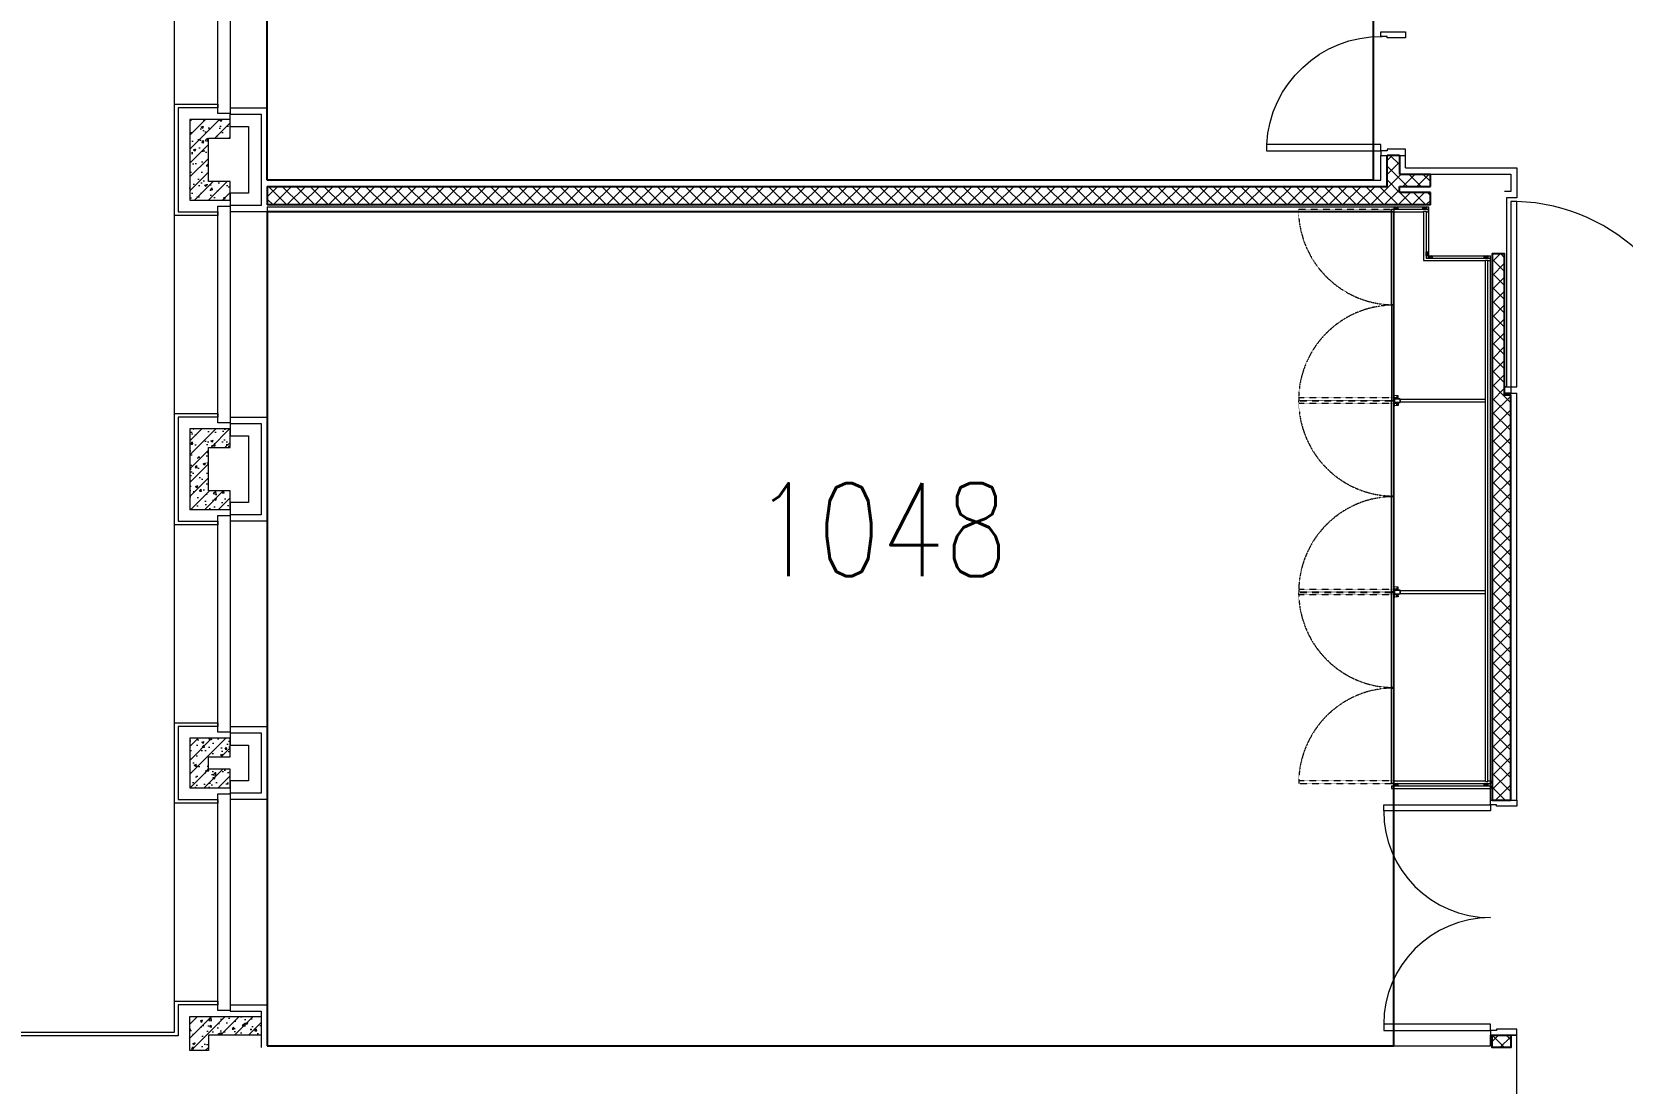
# Model space of a CAD drawing. Header units: inches. Extents: x 13084 to 220150, y 6494 to 167180.
# Drawn here: x 96513 to 109365, y 126667 to 135165 of the extents above; entities that cross this region are included whole.
import ezdxf
from ezdxf.enums import TextEntityAlignment as Align

# ---------------------------------------------------------------- set-up
doc = ezdxf.new("R2010")
doc.units = ezdxf.units.IN
doc.header["$MEASUREMENT"] = 0
doc.linetypes.add('Ground Floor$0$HIDDEN2', pattern=[0.1875, 0.125, -0.0625])
for name, color, linetype, lineweight in [('Ground Floor$0$A-G250-G-Walls-Low-Level', 8, 'Continuous', 15), ('Ground Floor$0$A-G250-G-Walls-Precast-Concrete', 7, 'Continuous', 15), ('Ground Floor$0$A-G250-M-Walls-Blockwork', 7, 'Continuous', 25), ('Ground Floor$0$A-G252-H-Internal-Walls', 251, 'Continuous', 9), ('Ground Floor$0$A-G262-H-Precast-Panel', 251, 'Continuous', 5), ('Ground Floor$0$A-G312-M-Wall-Cladding-Panel', 7, 'Continuous', 9), ('Ground Floor$0$A-G312-M-Wall-Finish-Plaster', 7, 'Continuous', 15), ('Ground Floor$0$A-G321-M-Window', 251, 'Continuous', 9), ('Ground Floor$0$A-G322-M-Door', 251, 'Continuous', 15), ('Ground Floor$0$A-G4-M-Furniture-Built-In', 251, 'Continuous', 9), ('Ground Floor$0$Z-Z001-S-Room-Name-Identification-250', 7, 'Continuous', 15)]:
    doc.layers.add(name, color=color, linetype=linetype, lineweight=lineweight)
doc.styles.add('Ground Floor$0$Tag-RomanS', font='romans.shx', dxfattribs={"width": 0.8})
pattern_1 = [(45, (31615.24, 164129.57), (-56.1266, 56.1266), []), (135, (31615.24, 164129.57), (-56.1266, -56.1266), [])]
pattern_2 = [(50, (31615.24, 164129.57), (182.18467, -15.9391), [19.05, -209.55]), (355, (31615.24, 164129.57), (-35.24283, 191.05664), [15.24, -167.64]), (100.451, (31630.42, 164128.24), (146.9425, 175.1167), [16.19, -178.09]), (46.1842, (31615.24, 164180.37), (271.07904, -42.0423), [28.575, -314.325]), (96.6356, (31637.83, 164176.87), (237.4042, 247.4256), [24.285, -267.135]), (351.184, (31615.24, 164180.37), (237.4046, 247.4251), [22.86, -251.46]), (21, (31640.64, 164167.67), (151.61488, -102.26552), [19.05, -209.55]), (326, (31640.64, 164167.67), (61.80203, 184.18797), [15.24, -167.64]), (71.4514, (31653.27, 164159.15), (213.4165, 81.92286), [16.19, -178.09]), (37.5, (31615.24, 164129.57), (3.088603, 84.55504), [0, -165.608, 0, -170.18, 0, -168.275]), (7.5, (31615.24, 164129.57), (66.81966, 100.18057), [0, -97.028, 0, -161.798, 0, -64.135]), (327.5, (31558.6, 164129.57), (135.590595, -5.728744), [0, -63.5, 0, -198.12, 0, -262.89]), (317.5, (31533.2, 164129.57), (148.12918, 25.4265), [0, -82.55, 0, -131.572, 0, -186.69])]
pattern_3 = [(45, (31615.24, 164129.57), (-56.1266, 56.1266), [])]

# ---------------------------------------------------------------- blocks, each defined once
blk = doc.blocks.new('Ground Floor$0$d1q')
at = {"layer": 'Ground Floor$0$A-G322-M-Door', "elevation": 0}
for points in [[(-215, 1812), (-1077, 1812), (-1077, 1862), (-215, 1862)], [(-165, 1850), (-165, 1862), (-215, 1862), (-215, 1900), (0, 1900), (0, 1850)], [(-215, 88), (-1077, 88), (-1077, 38), (-215, 38)], [(-165, 50), (-165, 38), (-215, 38), (-215, 0), (0, 0), (0, 50)]]:
    blk.add_lwpolyline(points, close=True, dxfattribs=at)
at = {"layer": 'Ground Floor$0$A-G322-M-Door'}
for centre, start, end in [((-215, 1812), 180, 270), ((-215, 88), 90, 180)]:
    blk.add_arc(centre, 862, start, end, dxfattribs=at)
blk = doc.blocks.new('Ground Floor$0$tag-roomname')
at = {"lineweight": 18, "ltscale": 0.01, "style": 'Ground Floor$0$Tag-RomanS', "width": 0.8}
blk.add_attdef('ROOM_NO_2', text='', height=3, dxfattribs=at).set_placement((0, 1.612), align=Align.MIDDLE_CENTER)
at = {"linetype": 'ByBlock', "lineweight": 13, "ltscale": 0.01, "style": 'Ground Floor$0$Tag-RomanS', "width": 0.8, "flags": 1}
for tag, p in [('ROOM_NAME_1', (0, -2.288)), ('AREA', (0, -5.744))]:
    blk.add_attdef(tag, text='', height=2.8, dxfattribs=at).set_placement(p, align=Align.MIDDLE_CENTER)
blk = doc.blocks.new('Ground Floor$0$Door11-fire doors-recessed-2')
at = {"layer": 'Ground Floor$0$A-G322-M-Door', "elevation": 0}
blk.add_lwpolyline([(50, 50), (100, 50), (100, 1549), (50, 1550)], close=True, dxfattribs=at)
at = {"layer": 'Ground Floor$0$A-G322-M-Door'}
for points in [[(3050, 50), (3000, 50), (2999, 1549), (3049, 1550)], [(0, 50), (50, 50), (50, 0), (0, 0)], [(3100, 50), (3050, 50), (3050, 0), (3100, 0)]]:
    blk.add_lwpolyline(points, close=True, dxfattribs=at)
for centre, start, end in [((59, 58, 0), 359.7075, 88.4765), ((3041, 58, 0), 91.5471, 180.3097)]:
    blk.add_arc(centre, 1491, start, end, dxfattribs=at)
blk = doc.blocks.new('Ground Floor$0$A$C647553F4')
for p, q in [((2, 0), (0, 0)), ((2, -21), (2, 0)), ((2, -21), (0, -21)), ((17, -8), (2, -8)), ((17, -13), (2, -13)), ((5, -36), (30, -36)), ((5, -39), (5, -36)), ((10, -13), (8, -36)), ((11, -3), (11, -8)), ((11, -3), (24, -3)), ((13, -5), (21, -5)), ((13, -8), (13, -5)), ((13, -15), (13, -13)), ((21, -15), (13, -15)), ((21, -5), (21, -15)), ((24, -3), (27, -36)), ((30, -39), (30, -36))]:
    blk.add_line(p, q)
at = {"elevation": 0}
blk.add_lwpolyline([(5, -36), (30, -36), (30, -39), (5, -39)], close=True, dxfattribs=at)
blk.add_circle((17, -10), 2.46)
blk = doc.blocks.new('Ground Floor$0$A$C05DB4EB2')
h = blk.add_hatch(color=256)
h.paths.add_polyline_path([(-13, -48), (13, -48), (13, -2), (-13, -2)], flags=16)
h.paths.add_polyline_path([(-15, -50), (15, -50), (15, 0), (-15, 0)])
for points in [[(-15, -50), (15, -50), (15, 0), (-15, 0)], [(-13, -48), (13, -48), (13, -2), (-13, -2)]]:
    blk.add_lwpolyline(points, close=True)
blk = doc.blocks.new('Ground Floor$0$d1000-200')
at = {"layer": 'Ground Floor$0$A-G322-M-Door'}
for points in [[(-88, 1124), (-38, 1124), (-38, 200), (-88, 200)], [(-950, 150), (-962, 150), (-962, 200), (-1000, 200), (-1000, 0), (-950, 0)], [(-50, 150), (-38, 150), (-38, 200), (0, 200), (0, 0), (-50, 0)]]:
    blk.add_lwpolyline(points, close=True, dxfattribs=at)
blk.add_arc((-38, 200), 924, 93.1044, 180.6141, dxfattribs=at)

msp = doc.modelspace()

# ---------------------------------------------------------------- hatches: boundary and pattern name
at = {"layer": 'Ground Floor$0$A-G252-H-Internal-Walls'}
h = msp.add_hatch(dxfattribs=at)
h.set_pattern_fill('ANSI37', color=256, scale=25, style=0)
h.set_pattern_definition(pattern_1)
h.paths.add_polyline_path([(106690, 133915), (98415, 133915), (98415, 133765), (107815, 133765), (107815, 133865), (107565, 133865), (107565, 133915), (107815, 133915), (107815, 134015), (107565, 134015), (107565, 134165), (107465, 134165), (107465, 133915)])
h = msp.add_hatch(dxfattribs=at)
h.set_pattern_fill('ANSI37', color=256, scale=25, style=0)
h.set_pattern_definition([(45, (31600.226, 164129.57), (-56.1266, 56.1266), []), (135, (31600.226, 164129.57), (-56.1266, -56.1266), [])])
h.paths.add_polyline_path([(108465, 128955), (108465, 132229), (108415, 132229), (108415, 133370), (108315, 133370), (108315, 128955)])
at = {"layer": 'Ground Floor$0$A-G252-H-Internal-Walls', "ltscale": 0.02}
h = msp.add_hatch(dxfattribs=at)
h.set_pattern_fill('ANSI37', color=256, scale=25, style=0)
h.set_pattern_definition(pattern_1)
h.paths.add_polyline_path([(108465, 127055), (108315, 127055), (108315, 126955), (108440, 126955), (108465, 126955)])
at = {"layer": 'Ground Floor$0$A-G262-H-Precast-Panel'}
h = msp.add_hatch(dxfattribs=at)
h.set_pattern_fill('AR-CONC', color=256, style=0)
h.set_pattern_definition(pattern_2)
h.paths.add_polyline_path([(98115, 134455), (97790, 134455), (97790, 133805), (98115, 133805), (98115, 133955), (97940, 133955), (97940, 134305), (98115, 134305)])
h = msp.add_hatch(dxfattribs=at)
h.set_pattern_fill('ANSI31', color=256, scale=25, style=0)
h.set_pattern_definition(pattern_3)
h.paths.add_polyline_path([(98115, 134455), (97790, 134455), (97790, 133805), (98115, 133805), (98115, 133955), (97940, 133955), (97940, 134305), (98115, 134305)])
h = msp.add_hatch(dxfattribs=at)
h.set_pattern_fill('AR-CONC', color=256, style=0)
h.set_pattern_definition(pattern_2)
h.paths.add_polyline_path([(98115, 131955), (97790, 131955), (97790, 131305), (98115, 131305), (98115, 131455), (97940, 131455), (97940, 131805), (98115, 131805)])
h = msp.add_hatch(dxfattribs=at)
h.set_pattern_fill('ANSI31', color=256, scale=25, style=0)
h.set_pattern_definition(pattern_3)
h.paths.add_polyline_path([(98115, 131955), (97790, 131955), (97790, 131305), (98115, 131305), (98115, 131455), (97940, 131455), (97940, 131805), (98115, 131805)])
h = msp.add_hatch(dxfattribs=at)
h.set_pattern_fill('AR-CONC', color=256, style=0)
h.set_pattern_definition(pattern_2)
h.paths.add_polyline_path([(98115, 129455), (97790, 129455), (97790, 129055), (98115, 129055), (98115, 129205), (97940, 129205), (97940, 129305), (98115, 129305)])
h = msp.add_hatch(dxfattribs=at)
h.set_pattern_fill('ANSI31', color=256, scale=25, style=0)
h.set_pattern_definition(pattern_3)
h.paths.add_polyline_path([(98115, 129455), (97790, 129455), (97790, 129055), (98115, 129055), (98115, 129205), (97940, 129205), (97940, 129305), (98115, 129305)])
h = msp.add_hatch(dxfattribs=at)
h.set_pattern_fill('AR-CONC', color=256, style=0)
h.set_pattern_definition(pattern_2)
h.paths.add_polyline_path([(98365, 127055), (97940, 127055), (97940, 126930), (97790, 126930), (97790, 127205), (98365, 127205)])
h = msp.add_hatch(dxfattribs=at)
h.set_pattern_fill('ANSI31', color=256, scale=25, style=0)
h.set_pattern_definition(pattern_3)
h.paths.add_polyline_path([(98365, 127055), (97940, 127055), (97940, 126930), (97790, 126930), (97790, 127205), (98365, 127205)])

# ---------------------------------------------------------------- linework, layer by layer
for points in [[(98415, 133965), (98415, 141580), (102356, 141580), (102356, 142925), (107353, 142925), (107353, 133965)], [(98415, 126970), (107520, 126970), (107520, 133710), (98415, 133710)]]:
    msp.add_lwpolyline(points, close=True)
at = {"layer": 'Ground Floor$0$A-G250-G-Walls-Low-Level'}
for p, q in [((97665, 134580), (97665, 136180)), ((98415, 136210), (98415, 134550)), ((97665, 132080), (97665, 133680)), ((98415, 133710), (98415, 132050)), ((97665, 129580), (97665, 131180)), ((98415, 131210), (98415, 129550)), ((97665, 127330), (97665, 128930)), ((98415, 128960), (98415, 127300))]:
    msp.add_line(p, q, dxfattribs=at)
at = {"layer": 'Ground Floor$0$A-G250-G-Walls-Precast-Concrete'}
for points in [[(98115, 134455), (97790, 134455), (97790, 133805), (98115, 133805), (98115, 133955), (97940, 133955), (97940, 134305), (98115, 134305), (98115, 134455)], [(98115, 131955), (97790, 131955), (97790, 131305), (98115, 131305), (98115, 131455), (97940, 131455), (97940, 131805), (98115, 131805), (98115, 131955)], [(98115, 129455), (97790, 129455), (97790, 129055), (98115, 129055), (98115, 129205), (97940, 129205), (97940, 129305), (98115, 129305), (98115, 129455)], [(98365, 127055), (97940, 127055), (97940, 126930), (97790, 126930), (97790, 127205), (98365, 127205), (98365, 127055)]]:
    msp.add_lwpolyline(points, dxfattribs=at)
at = {"layer": 'Ground Floor$0$A-G250-M-Walls-Blockwork'}
for p, q in [((107465, 133915), (107465, 134165)), ((107565, 134165), (107465, 134165)), ((107565, 134165), (107565, 134015)), ((107565, 134015), (107815, 134015, 0)), ((107815, 133915, 0), (107815, 134015, 0)), ((98415, 133915), (107465, 133915)), ((106690, 133915), (107465, 133915, 0)), ((107565, 133915, 0), (107815, 133915, 0)), ((107565, 133865, 0), (107565, 133915, 0)), ((107815, 133865), (107565, 133865)), ((107815, 133765), (107815, 133865, 0)), ((107815, 133765), (98415, 133765))]:
    msp.add_line(p, q, dxfattribs=at)
for points in [[(98415, 133915), (98415, 133765)], [(108465, 128955), (108465, 132229), (108415, 132229), (108415, 133370), (108315, 133370), (108315, 128955), (108465, 128955)]]:
    msp.add_lwpolyline(points, dxfattribs=at)
at = {"layer": 'Ground Floor$0$A-G250-M-Walls-Blockwork', "elevation": 0}
msp.add_lwpolyline([(108465, 127055), (108465, 126955), (108315, 126955), (108315, 127055)], close=True, dxfattribs=at)
at = {"layer": 'Ground Floor$0$A-G312-M-Wall-Cladding-Panel'}
for points in [[(98015, 134550), (97695, 134550), (97695, 133710), (98015, 133710), (98015, 133680), (97665, 133680), (97665, 134580), (98015, 134580)], [(98015, 132050), (97695, 132050), (97695, 131210), (98015, 131210), (98015, 131180), (97665, 131180), (97665, 132080), (98015, 132080)], [(98015, 129550), (97695, 129550), (97695, 128960), (98015, 128960), (98015, 128930), (97665, 128930), (97665, 129580), (98015, 129580)], [(98015, 127300), (97695, 127300), (97695, 127050), (95595, 127050), (95595, 126730), (95565, 126730), (95565, 127080), (97665, 127080), (97665, 127330), (98015, 127330)]]:
    msp.add_lwpolyline(points, close=True, dxfattribs=at)
at = {"layer": 'Ground Floor$0$A-G312-M-Wall-Finish-Plaster'}
for p, q in [((98115, 134505), (98115, 134500)), ((98115, 134400), (98115, 134505)), ((107415, 134165), (107465, 134165)), ((107615, 134065, 0), (107615, 134165, 0)), ((107615, 134065, 0), (108515, 134065, 0)), ((108515, 134065, 0), (108515, 133824, 0)), ((107815, 134015, 0), (108465, 134015, 0)), ((108465, 134015, 0), (108465, 133874, 0)), ((98115, 133860), (98115, 133760)), ((108465, 133874, 0), (108415, 133874)), ((108515, 133824, 0), (108430, 133824)), ((108430, 133824, 0), (108430, 132294)), ((98115, 133755), (98115, 133760)), ((98415, 133750), (107800, 133750)), ((107800, 133750), (107800, 133355)), ((107800, 133355), (108300, 133355, 0)), ((108300, 128955, 0), (108300, 133355, 0)), ((108430, 132294), (108415, 132294)), ((108415, 132244), (108515, 132244, 0)), ((108515, 128955), (108515, 132244, 0)), ((98115, 132005), (98115, 132000)), ((98115, 132000), (98115, 131900)), ((98115, 131360), (98115, 131260)), ((98115, 131255), (98115, 131260)), ((98115, 129505), (98115, 129500)), ((98115, 129500), (98115, 129400)), ((98115, 129110), (98115, 129010)), ((98115, 129005), (98115, 129010)), ((108300, 128955), (108315, 128955)), ((108465, 128955), (108515, 128955)), ((98115, 127300), (98415, 127300)), ((98115, 127255), (98115, 127250)), ((98415, 127300), (98415, 126970)), ((108300, 126970, 0), (108300, 127055, 0)), ((108315, 127055, 0), (108300, 127055, 0)), ((108515, 127055, 0), (108465, 127055, 0)), ((108515, 119840, 0), (108515, 127055, 0)), ((98415, 126970), (108300, 126970))]:
    msp.add_line(p, q, dxfattribs=at)
for points in [[(98115, 134550), (98415, 134550), (98415, 133965), (107415, 133965), (107415, 134165)], [(98115, 134500), (98365, 134500), (98365, 133760), (98115, 133760)], [(98115, 134400), (98265, 134400), (98265, 133860), (98115, 133860)], [(107565, 134165), (107615, 134165)], [(98415, 133750), (98415, 133710), (98115, 133710)], [(98115, 132050), (98415, 132050), (98415, 131210), (98115, 131210)], [(98115, 132000), (98365, 132000), (98365, 131260), (98115, 131260)], [(98115, 131900), (98265, 131900), (98265, 131360), (98115, 131360)], [(98115, 129550), (98415, 129550), (98415, 128960), (98115, 128960)], [(98115, 129500), (98365, 129500), (98365, 129010), (98115, 129010)], [(98115, 129400), (98265, 129400), (98265, 129110), (98115, 129110)], [(98115, 127250), (98365, 127250), (98365, 126955)]]:
    msp.add_lwpolyline(points, dxfattribs=at)
at = {"layer": 'Ground Floor$0$A-G321-M-Window'}
for points in [[(98115, 136255), (98115, 134505), (98015, 134505), (98015, 136255)], [(98115, 133755), (98115, 132005), (98015, 132005), (98015, 133755)], [(98115, 131255), (98115, 129505), (98015, 129505), (98015, 131255)], [(98115, 129005), (98115, 127255), (98015, 127255), (98015, 129005)]]:
    msp.add_lwpolyline(points, close=True, dxfattribs=at)
at = {"layer": 'Ground Floor$0$A-G4-M-Furniture-Built-In'}
for p, q in [((107552, 133730), (107522, 133750)), ((107552, 133750), (107522, 133730)), ((107522, 133710), (107522, 133730, 0)), ((107522, 133730), (107800, 133730)), ((107522, 133710), (107760, 133710)), ((107784, 133730), (107754, 133750)), ((107784, 133750), (107754, 133730)), ((107760, 133715), (107780, 133715)), ((107760, 133715), (107760, 133315)), ((107780, 133715), (107780, 133335)), ((107780, 133710), (107800, 133710)), ((107800, 133710), (107800, 133730)), ((107760, 133315), (108260, 133315, 0)), ((107780, 133355), (107800, 133385)), ((107800, 133355), (107780, 133385)), ((107780, 133335), (108300, 133335, 0)), ((107830, 133335), (107800, 133355)), ((107830, 133355), (107800, 133335)), ((108280, 133335, 0), (108250, 133355, 0)), ((108280, 133355, 0), (108250, 133335, 0)), ((108260, 133320, 0), (108280, 133320, 0)), ((108260, 129105, 0), (108260, 133320, 0)), ((108280, 129105, 0), (108280, 133320, 0)), ((108280, 133315, 0), (108300, 133315, 0)), ((108300, 133315, 0), (108300, 133335, 0)), ((107500, 129070), (107500, 129050)), ((107500, 129070), (108300, 129070)), ((107500, 129050), (108300, 129050)), ((107522, 129090, 0), (107522, 129110, 0)), ((107522, 129110), (108260, 129110)), ((107552, 129070), (107522, 129090)), ((107552, 129090), (107522, 129070)), ((107522, 129090), (108300, 129090)), ((108280, 129070), (108250, 129090)), ((108280, 129090), (108250, 129070)), ((108260, 129105, 0), (108280, 129105)), ((108280, 129110), (108300, 129110)), ((108300, 129110), (108300, 129090)), ((108300, 129070), (108300, 129050))]:
    msp.add_line(p, q, dxfattribs=at)
at = {"layer": 'Ground Floor$0$A-G4-M-Furniture-Built-In', "linetype": 'Ground Floor$0$HIDDEN2', "elevation": 0}
msp.add_lwpolyline([(107520, 133730), (107520, 133710), (106749, 133710), (106749, 133730), (107520, 133730)], dxfattribs=at)
at = {"layer": 'Ground Floor$0$A-G4-M-Furniture-Built-In', "elevation": 0}
msp.add_lwpolyline([(107500, 133730), (107520, 133730), (107520, 132958), (107500, 132958), (107500, 133730)], dxfattribs=at)
at = {"layer": 'Ground Floor$0$A-G4-M-Furniture-Built-In'}
for points in [[(107552, 133750), (107552, 133730), (107522, 133730), (107522, 133750)], [(107784, 133750), (107784, 133730), (107754, 133730), (107754, 133750)], [(107552, 129090), (107552, 129070), (107522, 129070), (107522, 129090)], [(108280, 129090), (108280, 129070), (108250, 129070), (108250, 129090)]]:
    msp.add_lwpolyline(points, close=True, dxfattribs=at)
at = {"layer": 'Ground Floor$0$A-G4-M-Furniture-Built-In', "elevation": 0}
for points in [[(107800, 133355), (107780, 133355), (107780, 133385), (107800, 133385)], [(107830, 133355), (107830, 133335), (107800, 133335), (107800, 133355)], [(108280, 133355), (108280, 133335), (108250, 133335), (108250, 133355)], [(107500, 132185), (107520, 132185), (107520, 132954), (107500, 132954)], [(107520, 131412), (107500, 131412), (107500, 132181), (107520, 132181)], [(107572, 132193), (107572, 132173), (108260, 132173), (108260, 132193)], [(107520, 130638), (107500, 130638), (107500, 131408), (107520, 131408)], [(107520, 129865), (107500, 129865), (107500, 130634), (107520, 130634)], [(107572, 130646), (107572, 130626), (108260, 130626), (108260, 130646)]]:
    msp.add_lwpolyline(points, close=True, dxfattribs=at)
at = {"layer": 'Ground Floor$0$A-G4-M-Furniture-Built-In', "linetype": 'Ground Floor$0$HIDDEN2', "elevation": 0}
for points in [[(107520, 132185), (107520, 132205), (106751, 132205), (106751, 132185)], [(106751, 132161), (106751, 132181), (107520, 132181), (107520, 132161)], [(106751, 130658), (106751, 130638), (107520, 130638), (107520, 130658)], [(106751, 130614), (106751, 130634), (107520, 130634), (107520, 130614)]]:
    msp.add_lwpolyline(points, close=True, dxfattribs=at)
at = {"layer": 'Ground Floor$0$A-G4-M-Furniture-Built-In'}
msp.add_lwpolyline([(107500, 129090), (107500, 129861), (107520, 129861), (107520, 129090), (107500, 129090)], dxfattribs=at)
at = {"layer": 'Ground Floor$0$A-G4-M-Furniture-Built-In', "linetype": 'Ground Floor$0$HIDDEN2'}
msp.add_lwpolyline([(106751, 129110), (106751, 129090), (107520, 129090), (107520, 129110)], close=True, dxfattribs=at)
for centre, radius, start, end in [((107521, 133730, 0), 772, 181.534, 268.466), ((107519, 132186, 0), 769, 91.4287, 178.5713), ((107521, 132182, 0), 770, 181.5381, 268.4618), ((107521, 130638, 0), 770, 91.5382, 178.4619), ((107521, 130635, 0), 770, 181.5381, 268.4618), ((107521, 129091), 770, 91.5355, 178.6172)]:
    msp.add_arc(centre, radius, start, end, dxfattribs=at)

# ---------------------------------------------------------------- block references
at = {"layer": 'Ground Floor$0$A-G322-M-Door', "xscale": -1, "rotation": 90}
msp.add_blockref('Ground Floor$0$d1000-200', (107615, 134165, 0), dxfattribs=at)
at = {"layer": 'Ground Floor$0$A-G322-M-Door'}
for name, p in [('Ground Floor$0$Door11-fire doors-recessed-2', (108415, 132244)), ('Ground Floor$0$d1q', (108515, 127055))]:
    msp.add_blockref(name, p, dxfattribs=at)
at = {"layer": 'Ground Floor$0$A-G4-M-Furniture-Built-In', "xscale": -1, "rotation": 270}
for p in [(107559, 132198, 0), (107559, 130651, 0)]:
    msp.add_blockref('Ground Floor$0$A$C647553F4', p, dxfattribs=at)
at = {"layer": 'Ground Floor$0$A-G4-M-Furniture-Built-In', "rotation": 270}
for name, p in [('Ground Floor$0$A$C647553F4', (107559, 132168, 0)), ('Ground Floor$0$A$C05DB4EB2', (107572, 132183, 0)), ('Ground Floor$0$A$C647553F4', (107559, 130621, 0)), ('Ground Floor$0$A$C05DB4EB2', (107572, 130636, 0))]:
    msp.add_blockref(name, p, dxfattribs=at)
at = {"layer": 'Ground Floor$0$Z-Z001-S-Room-Name-Identification-250'}
ref = msp.add_blockref('Ground Floor$0$tag-roomname', (103374, 130738), dxfattribs=dict(at, xscale=250, yscale=250, zscale=250))
ref.add_attrib('ROOM_NO_2', '1048', dxfattribs={"layer": '0', "lineweight": 18, "ltscale": 0.01, "height": 750, "style": 'Ground Floor$0$Tag-RomanS', "width": 0.8}).set_placement((103374, 131141), align=Align.MIDDLE_CENTER)

doc.saveas('drawing.dxf')
